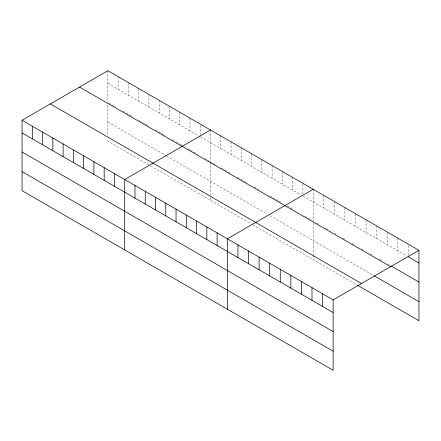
<?xml version="1.0" encoding="UTF-8"?>
<svg xmlns="http://www.w3.org/2000/svg" width="441" height="441" viewBox="0 0 441 441"><rect width="100%" height="100%" fill="white"/><g stroke="black" fill="none" stroke-linecap="round" stroke-linejoin="round"><path stroke-width="0.33" stroke-dasharray="2.21 1.65" d="M107.858 70.72L107.858 101.755M107.858 83.377L198.538 135.734M200.253 136.721L301.203 195.005M302.912 195.991L407.197 256.199M108.425 102.764L115.84 107.047M122.686 111L132.95 116.926M139.224 120.547L148.92 126.143M155.193 129.764L165.458 135.696M172.304 139.643L174.013 140.635M176.295 141.952L179.719 143.926M180.286 144.257L182.568 145.574M187.701 148.534L189.983 149.852M190.556 150.183L197.97 154.466M204.811 158.413L209.376 161.048M215.081 164.344L210.517 161.709L210.517 129.99M221.354 167.966L231.051 173.561M237.324 177.183L247.588 183.109M254.435 187.061L258.994 189.696M269.831 195.953L272.114 197.27M272.681 197.601L281.81 202.866M286.942 205.831L292.074 208.797M305.194 216.366L310.326 219.331M316.704 223.014L319.052 224.37M326.103 228.444L327.867 229.458M334.917 233.532L336.097 234.21M343.148 238.278L344.912 239.298M351.962 243.371L354.31 244.727M361.361 248.796L363.715 250.157M370.175 253.889L372.529 255.245M379.58 259.314L381.344 260.333M388.394 264.402L389.568 265.08M107.858 122.074L166.031 155.662M166.599 155.993L267.549 214.271M269.831 215.588L373.703 275.559M148.92 164.84L107.858 141.137L107.858 138.413M150.629 165.833L251.579 224.116M252.721 224.772L357.249 285.123M408.372 245.554L408.372 255.543M397.793 238.112L397.793 250.769M387.22 232.005L387.22 244.667M376.642 225.897L376.642 238.559M366.063 219.794L366.063 232.451M355.485 213.687L355.485 226.343M344.912 207.579L344.912 220.235M334.333 201.471L334.333 214.133M323.755 195.369L323.755 208.025M313.176 189.261L313.176 220.98M313.176 222.942L313.176 254.909M313.176 255.593L313.176 259.677M302.912 183.996L302.912 193.99M292.648 177.403L292.648 190.065M282.378 171.477L282.378 184.134M272.114 165.551L272.114 178.208M261.849 159.625L261.849 172.282M251.579 153.694L251.579 166.356M241.315 147.768L241.315 160.43M231.051 141.842L231.051 154.499M220.781 135.916L220.781 148.573M210.517 162.36L210.517 194.961M210.517 197.684L210.517 200.407M200.253 125.393L200.253 135.387M189.983 118.133L189.983 130.795M179.719 112.207L179.719 124.864M169.454 106.281L169.454 118.938M159.184 100.355L159.184 113.012M148.92 94.424L148.92 107.086M138.656 88.498L138.656 101.16M128.386 82.572L128.386 95.228M118.122 76.646L118.122 89.303M107.858 105.057L107.858 135.69"/><path stroke-width="0.66" d="M22.05 120.255L333.142 299.863L333.142 370.28L22.05 190.672L22.05 120.255L107.858 70.72L418.95 250.328L418.95 320.745L357.838 285.459M210.517 129.99L124.709 179.526L124.709 249.942M313.176 189.261L227.374 238.796L227.374 309.218M333.142 299.863L418.95 250.328M408.372 256.877L418.95 262.985M391.332 266.099L418.95 282.047M79.54 87.064L390.632 266.673M374.293 275.901L418.95 301.683M50.368 103.911L361.46 283.519M22.05 132.917L333.142 312.526M22.05 151.974L333.142 331.582M22.05 171.615L333.142 351.223M322.569 293.761L322.569 306.418M311.991 287.653L311.991 300.31M301.412 281.545L301.412 294.202M290.834 275.438L290.834 288.1M280.261 269.33L280.261 281.992M269.683 263.227L269.683 275.884M259.104 257.12L259.104 269.776M248.526 251.012L248.526 263.668M237.947 244.904L237.947 257.566M217.104 232.87L217.104 245.532M206.84 226.944L206.84 239.601M196.576 221.018L196.576 233.675M186.306 215.092L186.306 227.749M176.042 209.161L176.042 221.823M165.777 203.235L165.777 215.897M155.508 197.309L155.508 209.966M145.243 191.383L145.243 204.04M134.979 185.457L134.979 198.114M114.445 173.6L114.445 186.262M104.181 167.674L104.181 180.33M93.911 161.748L93.911 174.404M83.647 155.822L83.647 168.479M73.382 149.89L73.382 162.553M63.113 143.964L63.113 156.621M52.848 138.039L52.848 150.695M42.584 132.113L42.584 144.769M32.314 126.187L32.314 138.843"/></g></svg>
